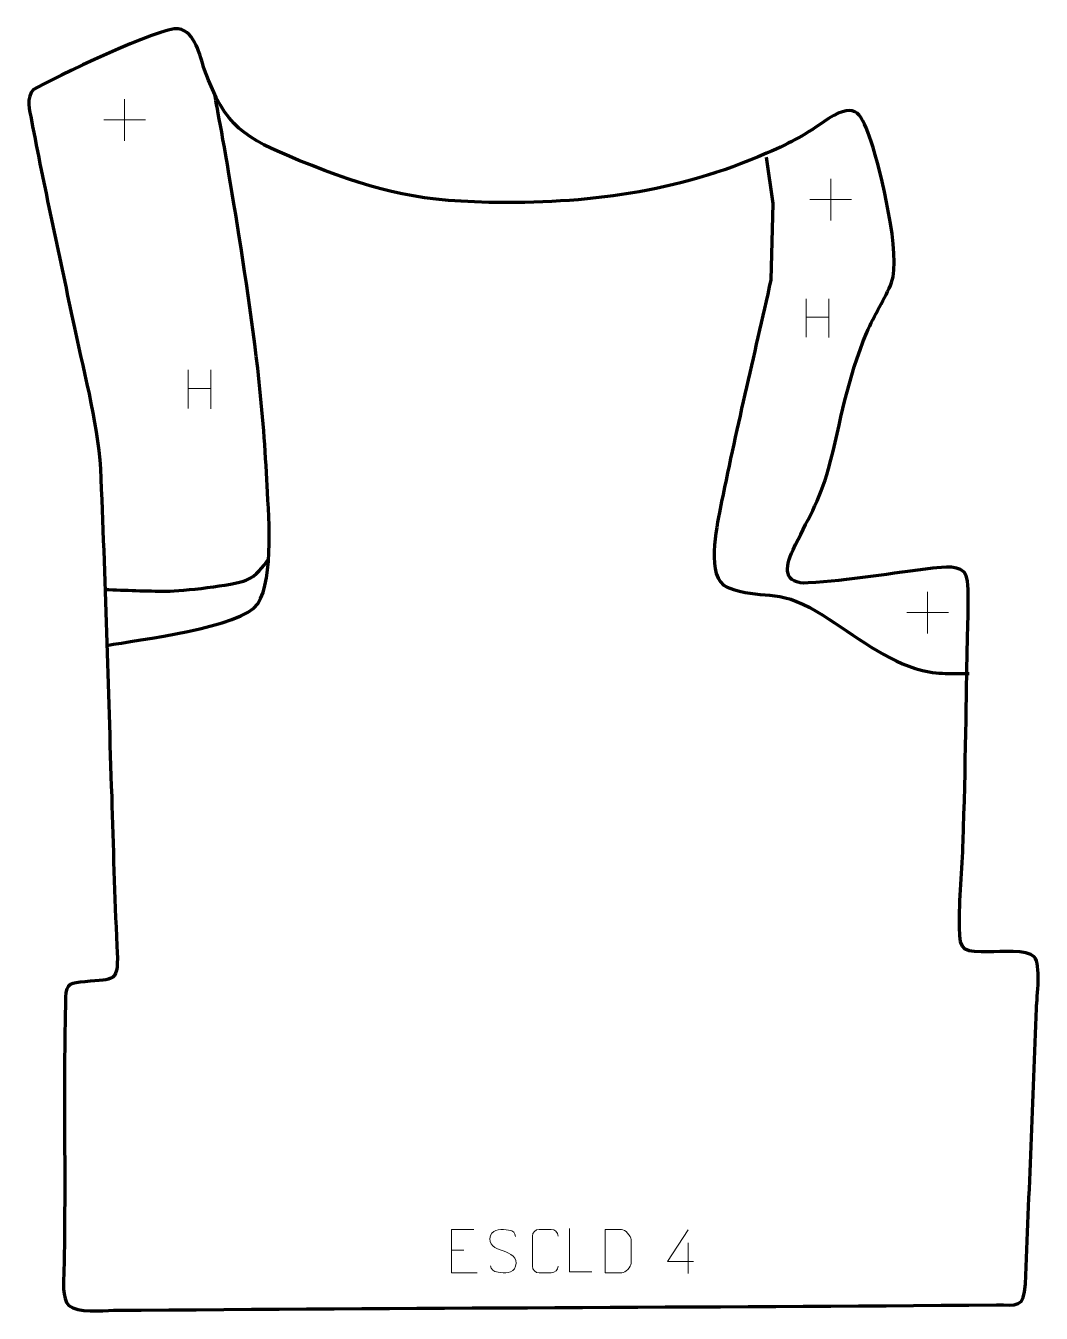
# Model space of a CAD drawing. Header units: millimetres. Extents: x 1168 to 1752, y 85 to 826.
import ezdxf

# ---------------------------------------------------------------- set-up
doc = ezdxf.new("R2010")
doc.units = ezdxf.units.MM
doc.header["$MEASUREMENT"] = 0
doc.layers.add('layer 2', color=7, linetype='Continuous')
doc.layers.add('layer 3', color=7, linetype='Continuous')

msp = doc.modelspace()

# ---------------------------------------------------------------- linework, layer by layer
at = {"layer": 'layer 2', "color": 142, "lineweight": 158}
for points, knots in [([(1214.2821, 469.7075), (1231.5342, 472.6572), (1292.3299, 480.1429), (1301.1258, 493.5623), (1301.1258, 493.5623), (1310.8079, 508.3336), (1307.1883, 547.6312), (1306.3104, 565.202), (1306.3104, 565.202), (1305.2439, 586.6454), (1303.5319, 607.9251), (1301.0711, 629.2558), (1301.0711, 629.2558), (1292.4669, 702.7583), (1276.3474, 786.853), (1276.3474, 786.853)], [0, 0, 0, 0, 0.2, 0.2, 0.2, 0.2, 0.4, 0.4, 0.4, 0.4, 0.6, 0.6, 0.6, 0.6, 1, 1, 1, 1]), ([(1593.6375, 750.7841), (1593.6375, 750.7841), (1597.4808, 724.0042), (1597.4808, 724.0042), (1597.4808, 724.0042), (1597.4808, 724.0042), (1596.4224, 680.0833), (1596.4224, 680.0833), (1596.4224, 680.0833), (1586.7089, 636.2398), (1575.9734, 592.3267), (1567.2731, 548.3364), (1567.2731, 548.3364), (1565.1705, 537.7377), (1558.6059, 508.6525), (1571.3223, 503.123), (1571.3223, 503.123), (1591.456, 495.4555), (1599.4035, 503.3663), (1623.0711, 489.035), (1623.0711, 489.035), (1640.5245, 478.4665), (1660.3021, 462.3826), (1679.4356, 456.4654), (1679.4356, 456.4654), (1691.1858, 452.8315), (1698.6706, 453.5443), (1710.644, 453.4329)], [0, 0, 0, 0, 0.125, 0.125, 0.125, 0.125, 0.25, 0.25, 0.25, 0.25, 0.375, 0.375, 0.375, 0.375, 0.5, 0.5, 0.5, 0.5, 0.625, 0.625, 0.625, 0.625, 0.75, 0.75, 0.75, 0.75, 1, 1, 1, 1]), ([(1213.2388, 501.8381), (1224.9679, 501.504), (1237.086, 500.942), (1248.7738, 500.8677), (1248.7738, 500.8677), (1257.7406, 500.9748), (1286.71, 504.1224), (1294.5201, 507.3236), (1294.5201, 507.3236), (1300.979, 509.971), (1303.5207, 514.3799), (1307.5431, 519.7011)], [0, 0, 0, 0, 0.25, 0.25, 0.25, 0.25, 0.5, 0.5, 0.5, 0.5, 1, 1, 1, 1])]:
    msp.add_open_spline(points, degree=3, knots=knots, dxfattribs=at)
at = {"layer": 'layer 2', "color": 250, "lineweight": 9}
for points in [[(1224.4662, 784.1419), (1224.4662, 784.1419), (1224.4662, 760.164), (1224.4662, 760.164)], [(1212.4773, 772.1529), (1212.4773, 772.1529), (1236.4552, 772.1529), (1236.4552, 772.1529)], [(1630.8663, 738.2863), (1630.8663, 738.2863), (1630.8663, 714.3084), (1630.8663, 714.3084)], [(1618.8774, 726.2973), (1618.8774, 726.2973), (1642.8553, 726.2973), (1642.8553, 726.2973)], [(1616.7378, 669.2064), (1616.7378, 669.2064), (1616.7378, 647.0137), (1616.7378, 647.0137)], [(1629.8535, 669.2064), (1629.8535, 669.2064), (1629.8535, 646.8561), (1629.8535, 646.8561)], [(1616.7553, 658.564), (1616.7553, 658.564), (1629.8535, 658.564), (1629.8535, 658.564)], [(1260.9914, 628.2802), (1260.9914, 628.2802), (1260.9914, 606.0875), (1260.9914, 606.0875)], [(1274.1071, 628.2802), (1274.1071, 628.2802), (1274.1071, 605.9299), (1274.1071, 605.9299)], [(1261.0089, 617.6378), (1261.0089, 617.6378), (1274.1071, 617.6378), (1274.1071, 617.6378)], [(1686.6059, 500.5139), (1686.6059, 500.5139), (1686.6059, 476.536), (1686.6059, 476.536)], [(1674.617, 488.5249), (1674.617, 488.5249), (1698.5949, 488.5249), (1698.5949, 488.5249)], [(1412.5246, 121.6442), (1412.5246, 121.6442), (1419.6927, 121.6442), (1419.6927, 121.6442)], [(1548.8632, 125.9027), (1548.8632, 125.9027), (1548.8632, 108.238), (1548.8632, 108.238)]]:
    msp.add_open_spline(points, degree=3, dxfattribs=at)
for points, knots in [([(1425.3985, 133.5239), (1425.3985, 133.5239), (1412.5246, 133.5239), (1412.5246, 133.5239), (1412.5246, 133.5239), (1412.5246, 133.5239), (1412.5246, 108.5703), (1412.5246, 108.5703), (1412.5246, 108.5703), (1412.5246, 108.5703), (1427.3904, 108.5703), (1427.3904, 108.5703)], [0, 0, 0, 0, 0.25, 0.25, 0.25, 0.25, 0.5, 0.5, 0.5, 0.5, 1, 1, 1, 1]), ([(1442.3091, 121.2129), (1438.0608, 122.6833), (1433.1527, 124.4791), (1435.1578, 129.9994), (1435.1578, 129.9994), (1436.6613, 134.1393), (1441.8749, 133.7508), (1445.4785, 133.1497), (1445.4785, 133.1497), (1448.3391, 132.6725), (1449.2038, 131.4593), (1449.5144, 129.3752)], [0, 0, 0, 0, 0.25, 0.25, 0.25, 0.25, 0.5, 0.5, 0.5, 0.5, 1, 1, 1, 1]), ([(1473.9992, 112.3809), (1473.8594, 110.0575), (1472.1822, 108.5779), (1470.0345, 108.5671), (1470.0345, 108.5671), (1467.7026, 108.5675), (1465.3707, 108.5675), (1463.0392, 108.5671), (1463.0392, 108.5671), (1461.1142, 108.4617), (1459.1421, 110.3462), (1459.1533, 112.3635), (1459.1533, 112.3635), (1459.1537, 118.1336), (1459.1537, 123.9033), (1459.1533, 129.6726), (1459.1533, 129.6726), (1459.1575, 131.8107), (1460.9042, 133.5299), (1463.0566, 133.5164), (1463.0566, 133.5164), (1465.3823, 133.5164), (1467.7084, 133.5164), (1470.0345, 133.5164), (1470.0345, 133.5164), (1471.9811, 133.5519), (1473.9725, 132.0604), (1473.9992, 129.6228)], [0, 0, 0, 0, 0.125, 0.125, 0.125, 0.125, 0.25, 0.25, 0.25, 0.25, 0.375, 0.375, 0.375, 0.375, 0.5, 0.5, 0.5, 0.5, 0.625, 0.625, 0.625, 0.625, 0.75, 0.75, 0.75, 0.75, 1, 1, 1, 1]), ([(1493.4086, 109.1587), (1493.4086, 109.1587), (1480.4595, 109.1587), (1480.4595, 109.1587), (1480.4595, 109.1587), (1480.4595, 109.1587), (1480.4595, 134.1123), (1480.4595, 134.1123)], [0, 0, 0, 0, 0.33333333, 0.33333333, 0.33333333, 0.33333333, 1, 1, 1, 1]), ([(1501.1033, 108.593), (1503.4351, 108.5934), (1508.3853, 108.5694), (1510.7168, 108.5691), (1510.7168, 108.5691), (1512.6418, 108.4637), (1515.9604, 112.0053), (1515.9492, 114.0226), (1515.9492, 114.0226), (1515.9488, 119.7927), (1515.9488, 121.9624), (1515.9492, 127.7317), (1515.9492, 127.7317), (1515.9449, 129.8698), (1512.5704, 133.5299), (1510.418, 133.5164), (1510.418, 133.5164), (1508.0923, 133.5164), (1503.368, 133.5164), (1501.0419, 133.5164), (1501.0419, 133.5164), (1501.0423, 127.7695), (1501.1036, 114.3403), (1501.1033, 108.593)], [0, 0, 0, 0, 0.14285714, 0.14285714, 0.14285714, 0.14285714, 0.28571429, 0.28571429, 0.28571429, 0.28571429, 0.42857143, 0.42857143, 0.42857143, 0.42857143, 0.57142857, 0.57142857, 0.57142857, 0.57142857, 0.71428571, 0.71428571, 0.71428571, 0.71428571, 1, 1, 1, 1]), ([(1551.8073, 115.1416), (1551.8073, 115.1416), (1536.9856, 115.1416), (1536.9856, 115.1416), (1536.9856, 115.1416), (1536.9856, 115.1416), (1548.8632, 133.2121), (1548.8632, 133.2121)], [0, 0, 0, 0, 0.33333333, 0.33333333, 0.33333333, 0.33333333, 1, 1, 1, 1]), ([(1442.3091, 121.2128), (1446.3277, 119.5661), (1451.3572, 117.6778), (1449.5232, 112.3175), (1449.5232, 112.3175), (1448.0634, 108.0511), (1443.1526, 108.3078), (1439.4265, 108.8625), (1439.4265, 108.8625), (1436.6765, 109.2723), (1435.4556, 110.4858), (1435.0776, 112.598)], [0, 0, 0, 0, 0.25, 0.25, 0.25, 0.25, 0.5, 0.5, 0.5, 0.5, 1, 1, 1, 1])]:
    msp.add_open_spline(points, degree=3, knots=knots, dxfattribs=at)
at = {"layer": 'layer 3', "color": 242, "lineweight": 158}
msp.add_open_spline([(1742.8846, 102.0929), (1742.2591, 88.0296), (1737.9804, 90.1789), (1726.2231, 90.0865), (1726.2231, 90.0865), (1556.8565, 88.7582), (1387.4498, 88.4019), (1218.103, 86.9684), (1218.103, 86.9684), (1211.2468, 86.9104), (1197.4607, 85.2881), (1192.4736, 89.8199), (1192.4736, 89.8199), (1188.225, 93.6806), (1189.4649, 104.4299), (1189.5761, 109.7347), (1189.5761, 109.7347), (1190.6752, 162.1665), (1189.1644, 214.8035), (1190.5016, 267.1811), (1190.5016, 267.1811), (1190.7123, 275.433), (1193.7659, 275.3621), (1201.5516, 276.1095), (1201.5516, 276.1095), (1218.7456, 277.7601), (1221.2767, 274.8054), (1220.0841, 296.7843), (1220.0841, 296.7843), (1218.5469, 325.1153), (1218.0152, 354.2745), (1217.0425, 382.7126), (1217.0425, 382.7126), (1214.8981, 445.498), (1213.3681, 508.6222), (1210.5564, 571.3449), (1210.5564, 571.3449), (1208.7867, 598.9333), (1200.2001, 630.1426), (1194.4969, 657.5643), (1194.4969, 657.5643), (1186.5858, 695.5853), (1178.1413, 733.8533), (1170.8557, 771.9631), (1170.8557, 771.9631), (1169.8528, 777.2096), (1167.5909, 785.509), (1172.0839, 789.5718), (1172.0839, 789.5718), (1182.3547, 795.7759), (1246.0928, 826.3371), (1255.4024, 824.5907), (1255.4024, 824.5907), (1265.5332, 822.6903), (1267.461, 809.4229), (1270.5287, 800.947), (1270.5287, 800.947), (1282.4893, 767.9009), (1293.1811, 761.9828), (1324.8242, 748.8285), (1324.8242, 748.8285), (1366.108, 732.2444), (1389.1355, 725.6805), (1434.0462, 724.6343), (1434.0462, 724.6343), (1490.0783, 723.7338), (1542.2878, 730.2303), (1593.9601, 752.9514), (1593.9601, 752.9514), (1609.6738, 759.7588), (1615.5601, 763.3279), (1629.5978, 772.9154), (1629.5978, 772.9154), (1646.3614, 783.2499), (1648.6014, 775.1744), (1654.1395, 759.6606), (1654.1395, 759.6606), (1659.5607, 743.2428), (1671.683, 693.7708), (1665.8842, 678.5295), (1665.8842, 678.5295), (1662.3784, 669.3154), (1655.8526, 659.518), (1651.6422, 649.8511), (1651.6422, 649.8511), (1640.3136, 622.8062), (1636.7852, 599.0377), (1629.6656, 571.2857), (1629.6656, 571.2857), (1624.4613, 553.0871), (1617.2082, 541.2814), (1609.1932, 524.7174), (1609.1932, 524.7174), (1604.1846, 514.3666), (1603.5634, 504.8616), (1617.9642, 505.6074), (1617.9642, 505.6074), (1640.6592, 506.7826), (1666.778, 511.4282), (1689.717, 514.0663), (1689.717, 514.0663), (1695.1446, 514.6905), (1706.448, 516.4087), (1708.9051, 509.819), (1708.9051, 509.819), (1711.0671, 504.0209), (1709.5259, 475.0322), (1709.4049, 466.6335), (1709.4049, 466.6335), (1709.1112, 446.2493), (1708.4171, 397.1842), (1707.1073, 356.9816), (1707.1073, 356.9816), (1706.5481, 340.8064), (1704.8139, 323.3714), (1704.9145, 307.4247), (1704.9145, 307.4247), (1704.9461, 292.7302), (1708.092, 293.2272), (1722.2009, 293.2926), (1722.2009, 293.2926), (1728.0526, 293.3197), (1744.0627, 294.9324), (1748.036, 290.4544), (1748.036, 290.4544), (1752.0341, 285.9485), (1749.5754, 267.7091), (1749.2992, 260.9075), (1749.2992, 260.9075), (1747.1491, 207.9693), (1745.2337, 155.0231), (1742.8846, 102.0929)], degree=3, knots=[0, 0, 0, 0, 0.02941176, 0.02941176, 0.02941176, 0.02941176, 0.05882353, 0.05882353, 0.05882353, 0.05882353, 0.08823529, 0.08823529, 0.08823529, 0.08823529, 0.11764706, 0.11764706, 0.11764706, 0.11764706, 0.14705882, 0.14705882, 0.14705882, 0.14705882, 0.17647059, 0.17647059, 0.17647059, 0.17647059, 0.20588235, 0.20588235, 0.20588235, 0.20588235, 0.23529412, 0.23529412, 0.23529412, 0.23529412, 0.26470588, 0.26470588, 0.26470588, 0.26470588, 0.29411765, 0.29411765, 0.29411765, 0.29411765, 0.32352941, 0.32352941, 0.32352941, 0.32352941, 0.35294118, 0.35294118, 0.35294118, 0.35294118, 0.38235294, 0.38235294, 0.38235294, 0.38235294, 0.41176471, 0.41176471, 0.41176471, 0.41176471, 0.44117647, 0.44117647, 0.44117647, 0.44117647, 0.47058824, 0.47058824, 0.47058824, 0.47058824, 0.5, 0.5, 0.5, 0.5, 0.52941176, 0.52941176, 0.52941176, 0.52941176, 0.55882353, 0.55882353, 0.55882353, 0.55882353, 0.58823529, 0.58823529, 0.58823529, 0.58823529, 0.61764706, 0.61764706, 0.61764706, 0.61764706, 0.64705882, 0.64705882, 0.64705882, 0.64705882, 0.67647059, 0.67647059, 0.67647059, 0.67647059, 0.70588235, 0.70588235, 0.70588235, 0.70588235, 0.73529412, 0.73529412, 0.73529412, 0.73529412, 0.76470588, 0.76470588, 0.76470588, 0.76470588, 0.79411765, 0.79411765, 0.79411765, 0.79411765, 0.82352941, 0.82352941, 0.82352941, 0.82352941, 0.85294118, 0.85294118, 0.85294118, 0.85294118, 0.88235294, 0.88235294, 0.88235294, 0.88235294, 0.91176471, 0.91176471, 0.91176471, 0.91176471, 0.94117647, 0.94117647, 0.94117647, 0.94117647, 1, 1, 1, 1], dxfattribs=at)

doc.saveas('drawing.dxf')
